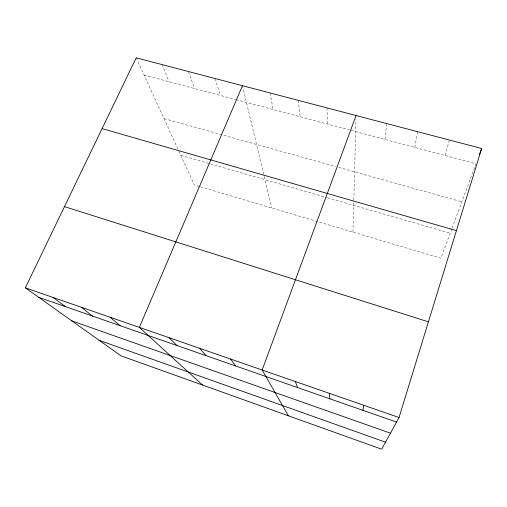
<?xml version="1.0" encoding="UTF-8"?>
<svg xmlns="http://www.w3.org/2000/svg" width="507" height="507" viewBox="0 0 507 507"><rect width="100%" height="100%" fill="white"/><g stroke="black" fill="none" stroke-linecap="round" stroke-linejoin="round"><path stroke-width="0.38" stroke-dasharray="2.54 1.9" d="M352.954 232.124L353.791 200.677M353.816 199.904L355.965 119.36M384.946 139.444L386.613 123.55M414.758 147.41L417.717 131.719M445.102 155.522L449.392 140.033M451.8 228.885L440.894 258.253L200.195 186.728M452.067 228.156L475.978 163.774L350.35 130.191M144.089 75.055L235.229 99.423M235.983 99.619L349.589 129.988M164.002 118.619L335.59 166.537M338.625 167.386L461.858 201.799M180.784 155.326L209.638 163.672M210.386 163.888L326.584 197.489M327.332 197.705L450.184 233.233M199.46 186.513L194.346 184.992L178.508 150.351M136.206 57.804L178.185 149.641M162.113 64.611L169.078 81.735M188.458 71.525L194.466 88.522M215.234 78.553L220.26 95.417M242.46 85.702L271.752 207.99M270.142 92.971L273.096 109.544M298.293 100.361L300.157 116.775M326.933 107.883L327.668 124.133"/><path stroke-width="0.76" d="M362.911 410.34L363.753 405.283M399.028 417.521L481.65 148.5L136.206 57.804L25.35 287.824L121.021 355.857L381.67 449.196L399.028 417.521L25.35 287.824M356.066 115.533L262.157 370.015L288.356 415.778M479.489 154.324L481.65 148.5M242.46 85.702L139.349 327.395L202.534 385.041M102.084 128.601L456.427 230.628M64.478 206.628L428.415 321.837M38.659 297.292L396.537 422.065M71.804 320.855L390.441 433.181M99.207 340.343L385.516 442.167M53.077 297.451L65.34 306.589M81.31 307.248L92.483 316.057M110.063 317.23L120.108 325.69M169.192 337.751L176.848 345.47M199.593 348.303L205.988 355.629M230.577 359.057L235.66 365.972M295.347 381.537L297.603 387.57M329.201 393.286L329.943 398.844"/></g></svg>
